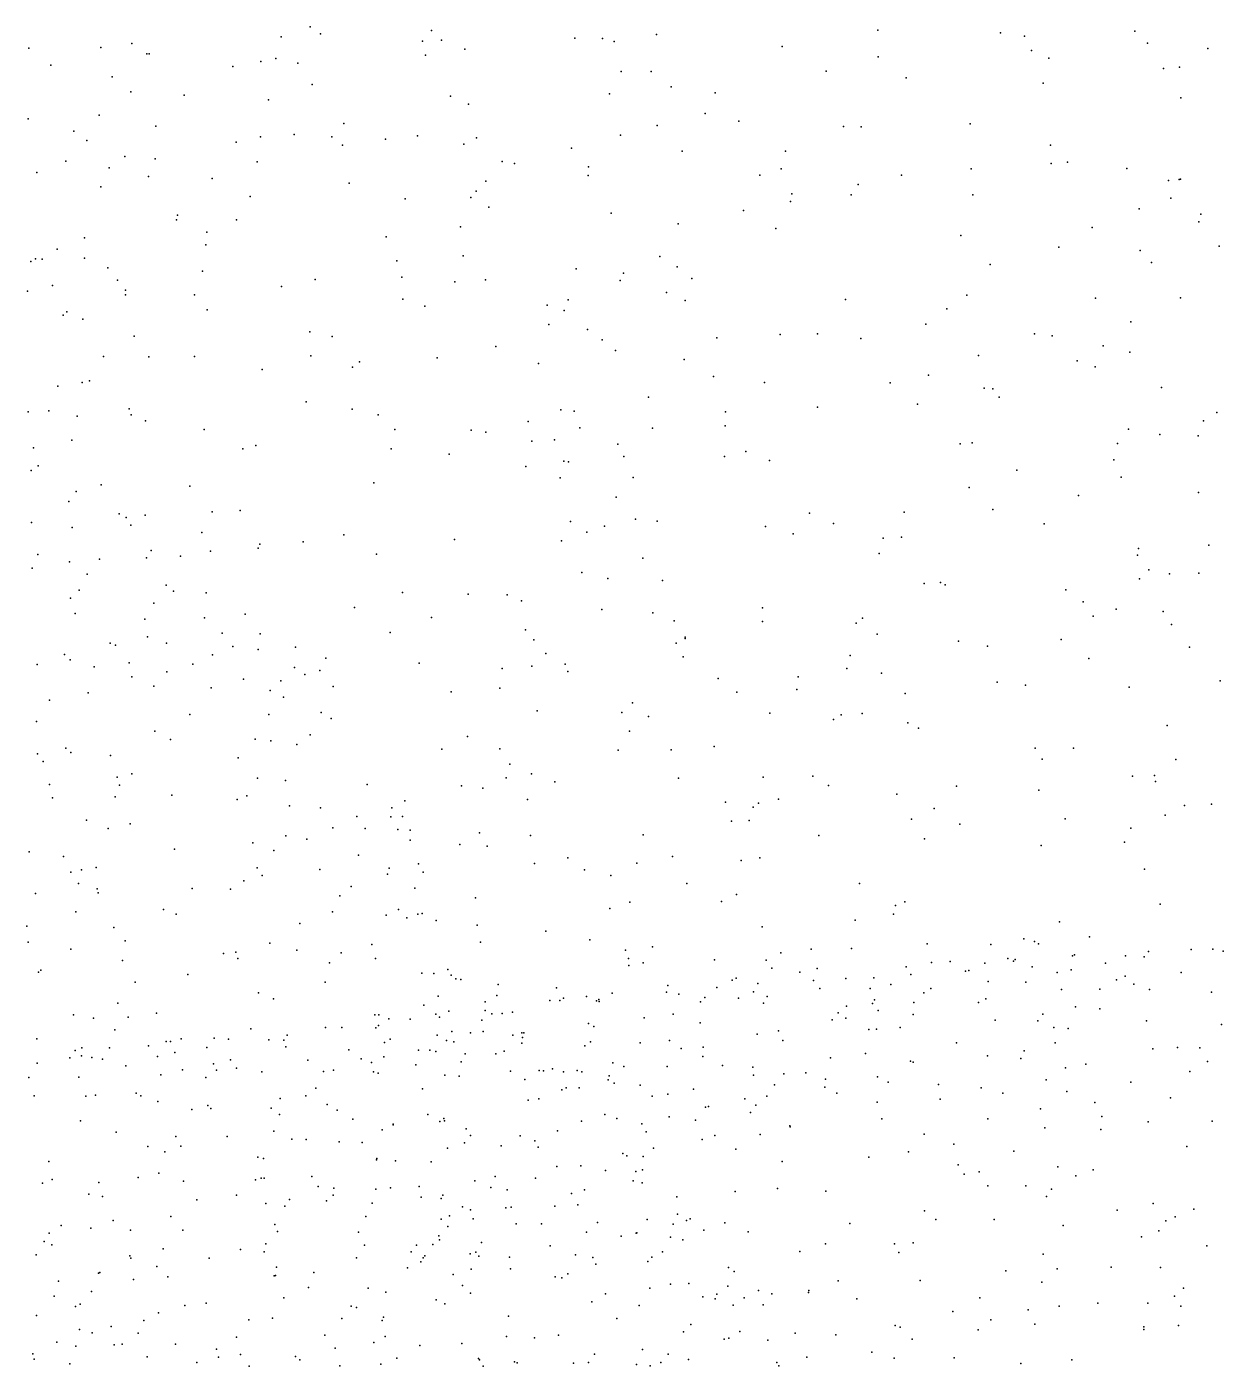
# Model space of a CAD drawing. Header units: metres. Extents: x -25 to 25, y -27.8 to 27.8.
# Drawn here: x -0.193 to 1.355, y 1.75 to 3.482 of the extents above; entities that cross this region are included whole.
import ezdxf

# ---------------------------------------------------------------- set-up
doc = ezdxf.new("R2010")
doc.units = ezdxf.units.M

msp = doc.modelspace()

# ---------------------------------------------------------------- linework, layer by layer
for p in [(0.1742, 3.4821, 10.3699), (0.1366, 3.4691, 15.2489), (0.1873, 3.473, 10.562), (0.3193, 3.4635, 14.9375), (0.331, 3.4775, 16.9514), (0.3441, 3.4647, -1.7592), (0.5164, 3.4673, 1.3983), (0.5523, 3.4671, 21.9024), (0.6219, 3.4722, -1.3385), (0.9084, 3.4776, 20.8774), (1.0672, 3.4743, 1.8177), (1.0979, 3.47, -6.2024), (1.2407, 3.4764, 17.2994), (-0.1899, 3.4546, 14.321), (-0.0969, 3.4555, -4.4281), (-0.0568, 3.4605, 15.6527), (-0.0372, 3.447, -2.2948), (-0.0343, 3.447, 16.6119), (0.3743, 3.4531, 28.3911), (0.5674, 3.4632, 19.9812), (0.7848, 3.4566, -6.0421), (1.1072, 3.4514, 17.2204), (1.2572, 3.4609, 0.5378), (1.3354, 3.4542, 0.9108), (-0.1613, 3.4324, 28.0739), (0.0739, 3.4309, 1.4541), (0.1101, 3.4374, -5.0987), (0.1298, 3.4411, 16.8048), (0.1582, 3.4352, 22.0783), (0.3233, 3.4454, 14.6789), (0.9089, 3.4432, 28.438), (1.1295, 3.4415, -0.8318), (1.2987, 3.43, 17.4425), (-0.0819, 3.4175, 14.4495), (0.5763, 3.4245, 20.2118), (0.6153, 3.4243, 28.441), (0.8415, 3.4247, 17.1626), (0.9448, 3.4161, 22.1124), (1.2779, 3.4283, -0.0367), (-0.058, 3.3982, -4.6068), (0.1766, 3.4076, 14.6286), (0.5614, 3.3953, 17.092), (0.6412, 3.4044, -11.707), (0.6979, 3.3968, 1.401), (1.1224, 3.4091, 21.1669), (0.0112, 3.3938, -2.1442), (0.1202, 3.3877, -2.0106), (0.3558, 3.3926, -21.9789), (0.3787, 3.3822, 10.9495), (1.3002, 3.3902, -23.0365), (-0.1908, 3.363, -2.5882), (-0.099, 3.3677, -4.065), (0.6852, 3.3699, -5.9298), (0.7287, 3.36, 10.5396), (-0.1317, 3.3471, 1.5537), (-0.0256, 3.3537, 15.4483), (0.1535, 3.3427, -20.7952), (0.2178, 3.357, 10.8539), (0.623, 3.3544, 10.3786), (0.8638, 3.3533, 19.4248), (0.8866, 3.3527, -0.9884), (1.0279, 3.3568, 22.2327), (-0.1146, 3.3352, 15.7689), (0.0785, 3.3328, 22.2517), (0.1097, 3.3397, 10.7047), (0.202, 3.3398, 10.2311), (0.2157, 3.3289, -5.2641), (0.2715, 3.3368, 16.9277), (0.313, 3.3412, 22.0496), (0.3728, 3.3303, 10.1629), (0.3891, 3.3387, -22.4258), (0.5121, 3.325, -1.3951), (0.5756, 3.3418, 19.8401), (1.1318, 3.329, 19.2556), (-0.142, 3.3082, 16.604), (-0.0658, 3.3146, -4.3261), (-0.0266, 3.3115, 16.7111), (0.4225, 3.3079, 17.0526), (0.6551, 3.3212, 10.8474), (0.7888, 3.3215, 22.0813), (-0.1795, 3.2936, -3.9226), (-0.0861, 3.2999, 22.5203), (0.1053, 3.3073, -4.9992), (0.4382, 3.3054, 28.3493), (0.5343, 3.301, 22.0353), (0.7559, 3.2904, 20.7439), (0.7832, 3.2983, 28.4192), (0.9389, 3.2901, 1.4751), (1.0291, 3.2985, 21.0865), (1.1327, 3.3054, 22.359), (1.1535, 3.3071, -6.1723), (1.2306, 3.299, 0.2578), (-0.0969, 3.2753, 15.584), (-0.035, 3.2884, -11.4648), (0.0474, 3.286, 15.17), (0.2246, 3.28, 28.2495), (0.4013, 3.2827, -21.4799), (0.5337, 3.2898, -5.7377), (0.8827, 3.2784, 20.9268), (1.2844, 3.2835, 21.3763), (1.2981, 3.2846, -0.1501), (1.2999, 3.2853, -0.639), (0.0966, 3.2629, 14.9161), (0.2969, 3.2595, -11.5039), (0.3817, 3.2613, -20.9893), (0.3887, 3.2695, -21.2471), (0.7954, 3.2563, -5.9408), (0.7972, 3.2663, -22.8784), (0.8739, 3.2648, 22.2178), (1.0314, 3.265, 28.3568), (1.2875, 3.2605, 17.4219), (0.0025, 3.2385, 14.7296), (0.4053, 3.2487, 1.2174), (0.5632, 3.2411, -1.2392), (0.7344, 3.2444, 19.4974), (1.2462, 3.2469, 28.2696), (1.3261, 3.2397, 0.7488), (0.0011, 3.2324, -4.7965), (0.0786, 3.2324, 10.8601), (0.3684, 3.2233, 22.177), (0.6499, 3.2272, 22.1421), (0.7766, 3.2214, 1.2802), (1.1857, 3.2227, -22.9682), (1.3237, 3.2299, -12.3565), (-0.118, 3.2093, 22.708), (0.0403, 3.2167, 10.3353), (0.2724, 3.2106, -1.7125), (1.0157, 3.2123, -0.849), (-0.1533, 3.1945, 27.9384), (0.0392, 3.2003, 28.0663), (1.1423, 3.1974, 21.2212), (1.2476, 3.1929, 0.0712), (1.3498, 3.1984, 1.7905), (-0.1873, 3.1787, -2.2051), (-0.1812, 3.1823, 14.626), (-0.1726, 3.1815, 16.885), (-0.1179, 3.1828, 1.4004), (-0.0875, 3.1705, -4.2606), (0.286, 3.1796, -5.2994), (0.3719, 3.186, -1.5286), (0.5183, 3.1691, 10.3446), (0.6265, 3.185, 1.2027), (0.6487, 3.1716, -22.6949), (1.0535, 3.1746, 19.219), (1.2624, 3.1774, 0.5145), (-0.075, 3.1545, 10.4635), (0.0348, 3.1663, 16.9008), (0.1806, 3.1555, 28.1624), (0.2925, 3.1585, 22.3292), (0.3613, 3.1523, 28.288), (0.4007, 3.1551, -21.9521), (0.575, 3.1543, 19.7487), (0.5795, 3.1635, 20.425), (0.6676, 3.1565, -5.762), (-0.1915, 3.1402, -3.9795), (-0.1592, 3.1478, 15.4798), (-0.0649, 3.1415, 15.2407), (-0.0647, 3.1354, -1.9842), (0.0244, 3.1356, 22.6382), (0.1372, 3.1464, 22.482), (0.6348, 3.1387, 10.8263), (1.0234, 3.1353, 1.3877), (0.2938, 3.1299, 11.0439), (0.3222, 3.121, 17.2073), (0.4806, 3.1223, 17.344), (0.5076, 3.1289, 22.2867), (0.6593, 3.1284, 20.6806), (0.8663, 3.1295, 22.3587), (0.9977, 3.1176, 17.3907), (1.1898, 3.1314, 1.6051), (1.2997, 3.1319, -0.5847), (-0.1455, 3.1092, 22.899), (-0.1407, 3.1134, 10.6038), (-0.1199, 3.1042, 14.7701), (0.0408, 3.1162, -4.9245), (0.5026, 3.1155, -5.5589), (1.2354, 3.1006, 22.4181), (0.1735, 3.0877, -5.1403), (0.4828, 3.0973, 10.9932), (0.5326, 3.0907, 19.9127), (0.7821, 3.0845, 19.3954), (0.8304, 3.0853, 17.448), (0.9706, 3.0978, -12.078), (1.1109, 3.0852, -6.0339), (1.1338, 3.0824, -0.7308), (-0.0538, 3.082, -4.7363), (0.2025, 3.0817, 10.2337), (0.4141, 3.0688, -1.3489), (0.5519, 3.0772, 28.3445), (0.7, 3.08, -0.9963), (0.8864, 3.0792, -0.8801), (1.1997, 3.0696, 17.4248), (-0.0932, 3.0559, 17.1141), (-0.0346, 3.0554, 10.985), (0.0244, 3.056, -1.8443), (0.1751, 3.0569, 17.2887), (0.238, 3.0489, -1.642), (0.3385, 3.054, 17.5212), (0.5691, 3.0637, 1.121), (0.658, 3.0519, 17.5814), (1.0387, 3.0571, -22.8216), (1.1663, 3.0502, -12.3714), (1.2342, 3.0616, 21.3154), (0.1118, 3.0389, -20.5863), (0.2289, 3.0419, 1.1416), (0.4694, 3.0467, -11.5335), (0.974, 3.0319, -5.9406), (1.1894, 3.0427, 18.9993), (-0.1525, 3.0176, -4.2849), (-0.121, 3.0221, 1.3328), (-0.1112, 3.0244, 14.9193), (0.6956, 3.0301, 20.796), (0.7619, 3.0221, 28.3685), (0.9241, 3.0217, 1.2049), (1.046, 3.0147, 22.4496), (1.0571, 3.014, 19.087), (1.2751, 3.0158, 0.3832), (0.169, 2.9974, 11.0605), (0.6118, 3.0033, 10.6275), (1.0651, 3.0031, 1.2881), (-0.1905, 2.9844, 15.2115), (-0.1638, 2.9858, 24.0713), (-0.1275, 2.9786, 23.1135), (-0.06, 2.988, 27.8874), (-0.0573, 2.9805, 22.9715), (0.2282, 2.9876, -11.4688), (0.2621, 2.9806, 28.1691), (0.4982, 2.9868, -21.6704), (0.5154, 2.9851, 20.2716), (0.7113, 2.9845, 22.4736), (0.8301, 2.9904, -11.8125), (0.9595, 2.9941, 28.3455), (1.3469, 2.9835, 0.583), (-0.0391, 2.9726, 10.2804), (0.0368, 2.9614, -5.0126), (0.2834, 2.9614, 22.6383), (0.456, 2.972, 17.709), (0.523, 2.9636, -21.899), (0.6168, 2.963, 17.7235), (0.7109, 2.9661, 1.1015), (1.2327, 2.9621, 28.2474), (1.3296, 2.9728, -24.5974), (-0.1341, 2.9478, 23.9033), (0.3823, 2.9606, 1.0989), (0.4013, 2.9579, 28.2586), (0.4608, 2.9465, 10.3667), (0.4903, 2.948, 22.5578), (1.0305, 2.9444, 17.5903), (1.2732, 2.9552, -0.5896), (1.3226, 2.9531, 18.827), (-0.184, 2.9376, 23.5015), (0.0871, 2.9363, 17.6349), (0.1037, 2.9406, 28.0048), (0.279, 2.9366, 10.2087), (0.3537, 2.9294, -5.3753), (0.5719, 2.9426, -22.1861), (0.5799, 2.9266, 19.6272), (0.7375, 2.9331, -0.9318), (1.0149, 2.9429, 21.1889), (1.2183, 2.9434, 22.4647), (-0.1778, 2.9146, 13.4651), (0.453, 2.9137, -21.0468), (0.5022, 2.9205, -20.6843), (0.5082, 2.9197, 19.8466), (0.7098, 2.9264, 19.4123), (0.7683, 2.9216, 20.9724), (1.2136, 2.9223, -6.0113), (-0.1867, 2.9083, 13.6227), (0.2566, 2.8927, 17.8004), (0.4975, 2.8989, -5.5051), (0.5919, 2.8995, 20.6736), (1.088, 2.9089, 28.3018), (1.2231, 2.9, 17.5315), (-0.1287, 2.8814, 13.3099), (-0.0963, 2.8898, -4.8381), (0.0185, 2.8883, -11.3695), (1.0266, 2.8864, -22.5965), (1.168, 2.8763, 21.2915), (1.323, 2.8802, 0.3249), (-0.1381, 2.8686, 13.1858), (0.57, 2.874, 10.821), (1.0573, 2.8579, 1.1369), (-0.1865, 2.8411, 12.9744), (-0.0732, 2.8523, 13.3812), (-0.064, 2.8475, 13.4848), (-0.0393, 2.8508, 23.259), (0.0474, 2.8549, -5.1358), (0.0834, 2.8567, 1.1513), (0.5109, 2.8424, 17.8794), (0.5948, 2.8454, -1.0547), (0.6228, 2.8431, -5.6395), (0.8201, 2.8533, 1.0533), (0.9423, 2.8547, -12.0489), (-0.1336, 2.8347, 13.0492), (-0.0581, 2.8377, 13.234), (0.0339, 2.8282, 27.8831), (0.2178, 2.8251, -5.3294), (0.5318, 2.8286, 1.0294), (0.5548, 2.8366, 10.6287), (0.7632, 2.8361, -22.3115), (0.7988, 2.8268, 17.84), (0.8512, 2.8398, 28.3241), (1.1237, 2.8394, 18.8259), (-0.0318, 2.8052, 23.4793), (0.1067, 2.8079, 23.0694), (0.1091, 2.8133, 17.8747), (0.1649, 2.8164, 10.1707), (0.3608, 2.8192, 22.7881), (0.4993, 2.8176, 20.3389), (0.9154, 2.8209, -0.8279), (0.9391, 2.8222, 18.9936), (1.2454, 2.8075, 22.3825), (1.3363, 2.812, 28.1347), (-0.178, 2.7997, 1.3565), (-0.1374, 2.7903, 12.9215), (-0.0986, 2.7938, 13.7617), (-0.0375, 2.7956, 13.0963), (0.0065, 2.7978, 13.3194), (0.0453, 2.804, 11.1074), (0.26, 2.8005, 28.0822), (0.6042, 2.7951, 19.5023), (0.9099, 2.8013, 22.5783), (1.2441, 2.7988, -0.6419), (-0.1857, 2.7821, 14.1086), (-0.1144, 2.7745, 13.8449), (0.5255, 2.7768, 19.7026), (1.259, 2.7802, -24.4661), (1.2855, 2.7748, 1.1582), (1.3234, 2.7758, 21.8759), (-0.1248, 2.7536, -5.0387), (-0.0122, 2.7603, 13.6844), (0.5592, 2.769, -21.3957), (0.6299, 2.7664, -21.636), (0.9682, 2.7626, 0.9811), (0.9894, 2.7637, 21.2164), (0.9955, 2.7605, 17.7893), (1.1514, 2.7542, -22.3791), (1.2468, 2.7684, 22.2301), (-0.1359, 2.7433, 12.8357), (-0.0282, 2.737, 10.2058), (-0.0027, 2.7524, 23.8739), (0.0397, 2.7504, 13.1912), (0.2934, 2.7509, -20.4264), (0.3783, 2.7484, -1.339), (0.429, 2.7478, 11.0498), (0.4476, 2.74, 17.9789), (1.174, 2.7389, 21.9827), (-0.1298, 2.7234, 14.0457), (0.0902, 2.7228, 13.3555), (0.2315, 2.7315, 17.9807), (0.5513, 2.7286, -20.8237), (0.6174, 2.7245, -11.6807), (0.759, 2.7311, 21.0103), (1.187, 2.7203, 1.0004), (1.2166, 2.729, 21.4338), (1.2773, 2.726, 17.6009), (-0.04, 2.7161, 27.7418), (0.0373, 2.7182, 13.0526), (0.3311, 2.7183, 10.1562), (0.4525, 2.7025, 19.9424), (0.6451, 2.714, 17.983), (0.7593, 2.7132, 19.1956), (0.8801, 2.7109, -5.8527), (0.8885, 2.7177, -22.0649), (1.288, 2.7092, -24.1343), (-0.0848, 2.6851, 17.9497), (-0.0365, 2.6934, 13.8486), (-0.0119, 2.6854, 12.9163), (0.0604, 2.6983, 23.7383), (0.1094, 2.6975, 13.2319), (0.2777, 2.6989, 23.1009), (0.4634, 2.6894, 20.2469), (0.6475, 2.6853, -1.0215), (0.6593, 2.6928, 28.2683), (0.6593, 2.6913, 0.9329), (0.9073, 2.6969, 28.2813), (1.0125, 2.6879, -0.7746), (1.1456, 2.6899, -12.5361), (-0.1438, 2.6704, 14.1979), (-0.0778, 2.6827, 13.9836), (0.0477, 2.6701, 12.9825), (0.0742, 2.6808, 18.0056), (0.1068, 2.6772, 13.5701), (0.1551, 2.6801, 1.1109), (0.4788, 2.672, 10.6466), (0.6565, 2.6677, 20.8818), (0.8725, 2.6694, 17.935), (1.0501, 2.6812, 21.8784), (1.3116, 2.6802, 18.6117), (-0.1792, 2.6577, 11.1817), (-0.1365, 2.6635, 12.6531), (-0.1052, 2.6545, 14.1103), (-0.06, 2.66, 12.7831), (0.0224, 2.6581, -20.4212), (0.1537, 2.6538, 13.4093), (0.1867, 2.6501, 23.3296), (0.1945, 2.6657, 10.1074), (0.315, 2.6596, 1.0357), (0.4223, 2.6527, 10.3748), (0.461, 2.6557, 10.8719), (0.5041, 2.6583, 20.4372), (0.8683, 2.6525, 21.1487), (1.1812, 2.6656, 17.7183), (-0.0567, 2.6418, 1.2402), (-0.0113, 2.6482, -1.744), (0.0878, 2.6388, 13.6966), (0.136, 2.6367, 13.1077), (0.167, 2.6447, 13.2693), (0.5075, 2.6487, 0.9592), (0.7016, 2.6395, 22.7272), (0.8054, 2.6418, -11.8874), (0.913, 2.6463, 22.6185), (1.0625, 2.635, -6.0097), (1.3513, 2.6367, 0.9796), (-0.1131, 2.6211, -5.2845), (-0.0282, 2.6295, -11.2635), (0.0462, 2.6274, 13.7906), (0.1224, 2.6239, 11.2251), (0.1397, 2.6155, 23.4831), (0.204, 2.6292, 27.9296), (0.3565, 2.6223, 11.1205), (0.4196, 2.6272, -5.6163), (0.7261, 2.6219, -5.8269), (0.8035, 2.6254, 0.8425), (0.9439, 2.6202, 22.3266), (1.0993, 2.6308, 0.8442), (1.2335, 2.6284, -22.171), (-0.1629, 2.6116, 12.5019), (0.4676, 2.5977, -11.5775), (0.591, 2.608, -21.0032), (-0.18, 2.584, 14.3327), (0.0184, 2.5929, -5.424), (0.1204, 2.593, 12.9946), (0.1884, 2.5954, 13.195), (0.2012, 2.5879, 13.3624), (0.5773, 2.5958, 19.5011), (0.6119, 2.5903, -21.2188), (0.7685, 2.5949, -0.9447), (0.8512, 2.5865, 22.0834), (0.861, 2.5928, 18.9359), (0.8879, 2.5944, 21.793), (0.9473, 2.5821, 21.596), (-0.027, 2.5715, 13.9667), (0.1741, 2.5667, -5.5419), (0.3774, 2.5648, 28.0384), (0.587, 2.5715, -20.4967), (0.9611, 2.5753, -12.2249), (1.2828, 2.5786, -0.6557), (-0.1421, 2.5495, 12.4107), (-0.0067, 2.5606, 12.6516), (0.103, 2.5611, 12.8984), (0.1232, 2.5588, -1.6446), (0.1567, 2.5543, 13.6166), (0.3444, 2.5481, 23.1635), (0.4192, 2.5486, 18.1114), (0.5726, 2.5468, 20.6611), (0.6412, 2.5475, 28.1568), (0.6966, 2.5518, 19.2327), (1.1119, 2.5494, -0.7515), (1.1613, 2.5495, 18.6259), (-0.1785, 2.542, 27.4989), (-0.1711, 2.5322, 24.0051), (-0.1354, 2.5437, 14.2536), (-0.0844, 2.54, 12.4778), (0.081, 2.537, 12.8005), (0.4322, 2.5288, 23.0191), (1.1208, 2.5355, -21.9676), (1.2936, 2.5349, -24.6092), (-0.0757, 2.5118, 23.8431), (-0.0567, 2.5163, 14.0717), (0.4275, 2.5111, 0.9319), (0.4603, 2.5163, 19.8941), (0.7601, 2.5119, 21.0188), (0.8244, 2.5132, 21.6679), (1.2376, 2.5133, 28.0336), (1.2661, 2.514, -6.1609), (-0.1629, 2.5025, 12.3183), (-0.0725, 2.5017, -1.8061), (0.1061, 2.5107, 23.6589), (0.1422, 2.5076, 13.7245), (0.248, 2.5026, 13.4714), (0.3698, 2.5009, 10.1611), (0.3973, 2.4978, 10.6774), (0.4904, 2.5059, 19.734), (0.6506, 2.5106, 0.7996), (0.8446, 2.5014, 28.1423), (1.0101, 2.5004, -17.0252), (1.1168, 2.4952, -12.6734), (1.2673, 2.5065, -24.3652), (-0.1593, 2.4851, 14.3389), (-0.0783, 2.4865, 12.3896), (-0.0048, 2.4889, 12.4981), (0.0795, 2.4831, 13.8794), (0.0923, 2.488, 12.6844), (0.2967, 2.4813, -11.4519), (0.4553, 2.4831, 20.0628), (0.7115, 2.4796, -5.9904), (0.754, 2.4785, 22.6564), (0.7799, 2.4837, 22.3308), (0.9328, 2.49, -21.6921), (1.34, 2.4772, 17.6419), (0.1472, 2.475, 12.7988), (0.1875, 2.4724, 13.6578), (0.2346, 2.4613, 23.4366), (0.2782, 2.4609, 13.1554), (0.2795, 2.4722, -5.6917), (0.2933, 2.4613, 27.8918), (0.747, 2.4731, 18.0773), (0.9812, 2.4713, 0.6635), (1.2801, 2.463, -12.8159), (1.305, 2.4755, 18.5511), (-0.1154, 2.4563, 11.3771), (-0.0871, 2.4455, 14.1923), (-0.0588, 2.4515, 18.105), (0.2035, 2.4464, 10.037), (0.2454, 2.4458, 12.9808), (0.2876, 2.4445, 13.4152), (0.3032, 2.4436, 11.2859), (0.7192, 2.4552, 21.7655), (0.7421, 2.4559, -21.324), (0.9518, 2.4576, -6.1703), (1.0146, 2.4512, -12.4843), (1.1508, 2.4583, 17.8464), (1.2355, 2.4461, -17.0622), (0.0998, 2.427, 27.6947), (0.1427, 2.436, 13.7831), (0.1699, 2.432, 12.6958), (0.3036, 2.4306, 13.2989), (0.3676, 2.4251, 11.063), (0.3933, 2.4399, -5.8052), (0.4592, 2.4367, 27.9848), (0.605, 2.4374, 28.0548), (0.8319, 2.4365, 21.4655), (0.9688, 2.4324, 18.7552), (1.2273, 2.4278, -0.7282), (-0.1895, 2.4154, 12.0433), (-0.1449, 2.4093, 10.3031), (-0.0013, 2.4189, 12.3454), (0.1272, 2.417, 12.5433), (0.2366, 2.4113, 12.878), (0.403, 2.4226, 10.3072), (0.5074, 2.4078, 20.2952), (0.6429, 2.4095, 22.7476), (0.7559, 2.4079, -6.1757), (1.1196, 2.4237, -6.2458), (-0.1216, 2.3924, 11.5604), (-0.1027, 2.3952, -21.2992), (0.1054, 2.395, 12.4072), (0.1865, 2.3925, 13.7123), (0.2761, 2.3943, 13.5221), (0.314, 2.3998, 13.2076), (0.4644, 2.4005, 18.1648), (0.529, 2.392, -6.013), (0.5965, 2.4009, -11.7141), (0.7317, 2.4044, 0.6755), (1.2532, 2.3932, 17.75), (-0.1354, 2.3894, 1.3432), (-0.1258, 2.3745, -20.9666), (0.0882, 2.3778, -5.6755), (0.112, 2.3851, 18.1733), (0.274, 2.3865, -20.3577), (0.3204, 2.3892, 23.249), (0.5629, 2.3851, 0.7613), (0.6611, 2.3745, -1.1354), (0.8845, 2.3744, 18.0351), (-0.1811, 2.3617, -5.5075), (-0.1013, 2.3675, 14.2301), (-0.1003, 2.3626, 11.8804), (0.0214, 2.3679, 11.5068), (0.0711, 2.3672, 12.3079), (0.2125, 2.3584, 12.4968), (0.2272, 2.3705, 27.7614), (0.3094, 2.3684, 13.016), (0.3881, 2.3561, 10.4655), (0.7257, 2.3602, -20.9177), (-0.129, 2.3378, 23.7015), (-0.0158, 2.3411, 11.7504), (0.2031, 2.3381, -1.6259), (0.2885, 2.3411, 12.8326), (0.5618, 2.3421, 19.5773), (0.5877, 2.3502, 22.1142), (0.7063, 2.3513, 19.1939), (0.9314, 2.3459, -21.4334), (0.9433, 2.3508, 27.9847), (1.2736, 2.3478, -21.9079), (0.0006, 2.3347, 14.0383), (0.1608, 2.3228, 12.3138), (0.2722, 2.3338, 12.6158), (0.2991, 2.3303, 12.7071), (0.3132, 2.3347, 13.4086), (0.3188, 2.3359, 12.9173), (0.3369, 2.3265, 13.1554), (0.3899, 2.3205, 10.0649), (0.8791, 2.3271, -0.9611), (0.9288, 2.3349, -12.17), (1.1433, 2.3252, 27.9008), (-0.1925, 2.3193, 27.2886), (-0.0797, 2.3176, -5.6341), (0.4789, 2.3128, -1.3535), (0.7588, 2.3187, -20.5754), (1.0974, 2.3032, -21.6156), (1.1822, 2.3054, -6.3936), (-0.1907, 2.2988, 3.6812), (-0.1356, 2.2895, 12.0553), (-0.0652, 2.3004, 14.1533), (0.0778, 2.2858, 12.1711), (0.1218, 2.2973, 11.6069), (0.1567, 2.2883, 13.8036), (0.2539, 2.2957, 13.6207), (0.3944, 2.2989, 0.8545), (0.5357, 2.3018, 27.9023), (0.5818, 2.2885, 20.5267), (0.6167, 2.2925, 19.3967), (0.8222, 2.2895, -6.3533), (0.8742, 2.2904, -17.2822), (0.972, 2.2964, -12.7942), (1.0545, 2.2959, 17.9488), (1.1112, 2.2995, -0.8483), (1.116, 2.2965, 18.6361), (1.2584, 2.2865, -10.1495), (1.3137, 2.2892, -10.2106), (1.3418, 2.2897, -10.0672), (1.3551, 2.2872, -0.7278), (-0.0688, 2.275, -1.9005), (0.0619, 2.284, 13.9673), (0.0806, 2.2776, -1.7587), (0.1989, 2.2721, 12.2554), (0.214, 2.285, 23.3829), (0.2587, 2.2777, 12.3544), (0.586, 2.2778, -20.3223), (0.5861, 2.2685, 22.6741), (0.6047, 2.272, 21.5896), (0.6972, 2.2758, 21.4116), (0.7637, 2.2754, 27.9159), (0.7827, 2.285, 19.0441), (0.9779, 2.2724, -10.1911), (1.0018, 2.2735, -10.1218), (1.0466, 2.2716, 0.5387), (1.0767, 2.2774, -10.0892), (1.0837, 2.2741, -10.2986), (1.0859, 2.2763, -10.1998), (1.1603, 2.2809, -10.1774), (1.1626, 2.2823, -10.1032), (1.203, 2.2714, -10.3543), (1.2289, 2.2812, -10.2896), (1.2528, 2.2798, -10.0268), (-0.1773, 2.2598, 14.3591), (-0.1744, 2.2624, -2.0261), (0.0158, 2.2568, 11.908), (0.3186, 2.2588, 13.4752), (0.334, 2.2583, 12.4316), (0.3522, 2.2635, 12.5788), (0.3565, 2.2562, 13.1001), (0.3623, 2.2511, 12.9931), (0.725, 2.2522, -10.2428), (0.7713, 2.2651, -11.8992), (0.8074, 2.2599, -10.3694), (0.8298, 2.2645, -10.247), (0.8669, 2.2517, -10.4799), (0.9032, 2.2527, -9.9841), (0.9449, 2.267, -10.3342), (0.9512, 2.2571, -10.4224), (1.0216, 2.2611, -10.3767), (1.026, 2.262, -9.9546), (1.1078, 2.2668, -9.9763), (1.1404, 2.2596, -10.4072), (1.1582, 2.263, -9.9211), (1.2283, 2.2547, 27.79), (1.3006, 2.2597, -9.873), (-0.0524, 2.2469, -21.1274), (0.1935, 2.2471, -5.8777), (0.369, 2.2505, 12.8362), (0.4173, 2.2439, 22.9565), (0.4928, 2.2396, -6.1803), (0.635, 2.2342, -10.2245), (0.6368, 2.2426, 20.6888), (0.6999, 2.24, 18.1395), (0.7201, 2.2495, -10.4322), (0.7476, 2.2346, -10.06), (0.7533, 2.2453, 0.5683), (0.8252, 2.2493, -10.0368), (0.8335, 2.239, -10.5416), (0.8986, 2.2389, -21.1434), (0.925, 2.244, -9.8965), (0.9768, 2.2386, -10.5225), (1.0509, 2.2479, -9.8459), (1.0999, 2.2469, -10.4692), (1.1458, 2.2376, -9.8152), (1.1954, 2.238, -10.4961), (1.2171, 2.25, 0.5637), (1.2395, 2.2443, -13.2543), (1.2598, 2.2377, -9.8087), (1.3399, 2.234, -10.5329), (-0.0749, 2.22, 23.5763), (0.1073, 2.2331, 13.9117), (0.1265, 2.2255, 27.5941), (0.3212, 2.2174, 12.3014), (0.3396, 2.2291, 9.9333), (0.4003, 2.2217, 12.7501), (0.4157, 2.2297, 10.1868), (0.484, 2.2235, -10.4406), (0.4968, 2.2235, -10.3693), (0.5016, 2.2261, 22.1829), (0.5313, 2.2286, 19.9021), (0.5445, 2.2227, 18.183), (0.5473, 2.2245, 20.1849), (0.5479, 2.2221, -10.2547), (0.5646, 2.2327, -10.4354), (0.651, 2.2313, -10.5401), (0.6791, 2.2215, -10.0804), (0.6846, 2.2271, -1.1761), (0.7282, 2.2263, -10.5694), (0.7606, 2.2199, 21.1172), (0.7654, 2.2284, -9.9823), (0.9013, 2.2196, -10.586), (0.904, 2.2241, 27.8583), (0.9548, 2.2207, -6.4587), (0.9678, 2.2332, -9.8254), (1.0386, 2.2209, -9.7456), (1.0479, 2.2254, -10.5453), (-0.132, 2.2046, 14.2601), (-0.1063, 2.2005, 11.9646), (-0.0613, 2.2016, -21.4613), (-0.0248, 2.2071, 14.0759), (0.2578, 2.2046, 12.1771), (0.2628, 2.2049, 11.4316), (0.2759, 2.1997, -10.4968), (0.3035, 2.1992, -10.4217), (0.3367, 2.2057, 10.862), (0.3413, 2.2017, -6.0625), (0.3534, 2.2093, 13.2593), (0.4003, 2.2105, -10.4848), (0.4089, 2.2062, -10.3348), (0.4226, 2.2064, 27.759), (0.4359, 2.208, -10.5475), (0.606, 2.2007, -10.073), (0.6436, 2.2055, -10.6215), (0.8569, 2.2074, -14.0047), (0.867, 2.2003, -9.7547), (0.8679, 2.216, 18.0629), (0.9087, 2.2105, -13.7778), (0.9539, 2.2053, -12.546), (1.1216, 2.2058, -9.7047), (1.164, 2.2149, -10.5631), (1.1953, 2.2124, -9.74), (-0.0786, 2.1852, 14.1544), (0.0972, 2.1866, -20.5392), (0.1938, 2.1885, 13.7376), (0.215, 2.1883, -10.3902), (0.2588, 2.1879, -10.3046), (0.2623, 2.1909, 27.6599), (0.3574, 2.1831, -10.6072), (0.396, 2.1979, 12.9028), (0.3978, 2.183, 12.308), (0.5343, 2.1935, -10.6317), (0.5412, 2.1895, -10.1084), (0.6785, 2.1945, -9.9477), (0.7799, 2.1842, -10.6938), (0.8492, 2.1981, 18.9076), (0.8965, 2.1859, -20.9201), (0.9067, 2.1862, -10.6745), (0.9371, 2.1886, -9.678), (1.0603, 2.1979, -9.6619), (1.1155, 2.197, -13.4764), (1.1361, 2.1886, -10.623), (1.1547, 2.1869, 17.8613), (1.2558, 2.1971, -10.5842), (1.3529, 2.1922, -10.6103), (-0.1794, 2.1736, 3.3497), (-0.0351, 2.1647, -5.7535), (-0.012, 2.1705, -10.5092), (-0.0066, 2.1703, -10.4056), (0.0071, 2.1737, 11.9749), (0.0498, 2.1744, -10.4645), (0.0685, 2.1733, -10.3407), (0.1205, 2.1723, 18.1996), (0.1402, 2.1718, 12.0215), (0.1443, 2.1783, -10.3198), (0.2701, 2.169, -10.2369), (0.2775, 2.1732, -10.616), (0.3384, 2.1786, 13.3786), (0.3503, 2.1715, 10.5498), (0.3599, 2.1697, 13.1502), (0.3813, 2.1816, 13.0623), (0.4363, 2.1785, 12.4136), (0.4477, 2.1683, -10.1273), (0.4478, 2.1814, 12.559), (0.4488, 2.1755, 21.8622), (0.4503, 2.1815, -10.6453), (0.5366, 2.1699, -10.0335), (0.6008, 2.1685, -9.9411), (0.6387, 2.1717, -10.728), (0.7524, 2.1799, -9.7957), (0.7854, 2.1715, -9.7207), (1.0101, 2.1686, -10.6965), (1.1378, 2.1685, -9.6089), (-0.1369, 2.149, -21.7233), (-0.1298, 2.1586, -10.3363), (-0.1219, 2.1517, -13.6141), (-0.1213, 2.1619, -13.8869), (-0.1085, 2.1494, -10.2449), (-0.0944, 2.1475, -10.5643), (-0.0853, 2.1622, -10.4326), (-0.0234, 2.151, -10.2145), (-0.0008, 2.1562, 27.4032), (0.0404, 2.1626, -10.2604), (0.1426, 2.1636, -10.6315), (0.2242, 2.1597, -10.6903), (0.2399, 2.1479, 0.9569), (0.2695, 2.1504, 12.0841), (0.3142, 2.1589, -10.7291), (0.3287, 2.159, -10.1677), (0.3366, 2.1575, 11.2627), (0.3744, 2.1544, -10.1087), (0.4142, 2.1544, 0.7926), (0.4251, 2.1576, -10.7549), (0.5294, 2.1645, -10.7446), (0.6541, 2.1612, -9.8204), (0.6819, 2.1511, -9.7311), (0.6824, 2.1628, -13.7902), (0.8472, 2.1493, -9.585), (0.8923, 2.1546, -10.7732), (1.05, 2.1517, 18.7064), (1.0934, 2.1481, -9.5397), (1.0975, 2.1582, -10.7092), (1.2641, 2.1609, -10.6637), (1.2961, 2.1624, -9.6198), (1.3248, 2.1621, 17.6679), (-0.1791, 2.1423, -10.5426), (-0.0645, 2.1388, -10.6376), (0.0089, 2.1337, 14.0092), (0.0489, 2.1414, 1.1436), (0.0531, 2.1331, -10.1176), (0.071, 2.1466, -10.6966), (0.0787, 2.1359, 23.4692), (0.1116, 2.131, -10.7594), (0.1712, 2.1461, -10.1622), (0.1912, 2.1314, 11.563), (0.2043, 2.1334, -1.6979), (0.2532, 2.143, -10.1172), (0.2558, 2.1312, -10.8017), (0.3106, 2.14, 13.4816), (0.3692, 2.1438, -1.5322), (0.4334, 2.1318, 12.2361), (0.4702, 2.1328, 12.8453), (0.4757, 2.1324, -9.927), (0.4876, 2.1349, 22.3521), (0.5017, 2.1312, 12.6274), (0.5193, 2.1329, -10.8525), (0.5256, 2.1309, -11.6635), (0.5657, 2.1428, -9.8538), (0.5799, 2.138, 19.6396), (0.6357, 2.1378, 19.3696), (0.7075, 2.1391, -13.5588), (0.7466, 2.1369, -9.6082), (0.9506, 2.1449, -0.9749), (0.9539, 2.1434, -9.5423), (1.1512, 2.1364, -10.7595), (1.1774, 2.141, -9.5331), (1.3117, 2.1315, -9.539), (1.3348, 2.1445, -6.629), (-0.1899, 2.1236, -10.1629), (-0.1252, 2.124, -10.1329), (-0.0189, 2.1271, -10.0993), (0.0392, 2.1239, -10.7584), (0.2621, 2.1294, 13.5956), (0.3482, 2.1269, 23.0728), (0.367, 2.1254, -10.8499), (0.4516, 2.1212, -10.8838), (0.5594, 2.1209, -9.7444), (0.5608, 2.1261, 0.6592), (0.5671, 2.1165, 20.0485), (0.601, 2.1139, -10.93), (0.7477, 2.1267, 19.138), (0.7747, 2.1143, -20.2746), (0.7866, 2.1285, -9.5503), (0.8152, 2.1296, -10.8642), (0.8405, 2.1216, -6.5121), (0.9077, 2.1246, -10.863), (0.9215, 2.1177, -9.4637), (0.9867, 2.1147, 0.4961), (1.1262, 2.1208, -9.4669), (1.2354, 2.1176, 18.5869), (-0.183, 2.1001, -10.6857), (-0.116, 2.0998, -10.7496), (-0.1036, 2.1011, -10.0669), (-0.0508, 2.1033, 12.1478), (-0.0449, 2.0999, 11.8813), (0.1352, 2.0966, -10.8528), (0.1683, 2.0999, 11.9348), (0.1814, 2.1099, -10.0518), (0.3192, 2.1092, -9.9623), (0.4697, 2.0961, 12.9476), (0.4998, 2.1077, -10.9374), (0.5052, 2.1102, 10.1235), (0.5219, 2.1102, 22.5167), (0.6164, 2.0998, -9.6032), (0.6367, 2.1023, -6.4263), (0.67, 2.1088, 21.221), (0.7361, 2.096, -9.4962), (0.7648, 2.0995, -10.9571), (0.8399, 2.1112, -9.459), (0.8555, 2.1035, -10.9344), (0.989, 2.0957, -10.9027), (1.042, 2.1104, -9.4344), (1.07, 2.1037, -10.8568), (1.1527, 2.1058, -10.8322), (1.2867, 2.0974, -13.717), (-0.023, 2.0929, -10.8061), (0.021, 2.0822, -10.0159), (0.0417, 2.0874, 11.8931), (0.0454, 2.0836, -10.8383), (0.1236, 2.0841, 13.8243), (0.196, 2.089, -13.7853), (0.2091, 2.0813, -10.9384), (0.4559, 2.0946, -9.8044), (0.6856, 2.0853, -13.187), (0.6891, 2.0863, -10.9861), (0.7438, 2.0786, 27.7375), (0.7505, 2.088, 18.1238), (0.9074, 2.0917, -12.1579), (1.1189, 2.0833, -13.9445), (1.1892, 2.0916, -6.6361), (-0.1229, 2.0677, 14.1837), (0.1343, 2.0759, -9.993), (0.2292, 2.0697, -14.0109), (0.2813, 2.0635, -9.9019), (0.2816, 2.0626, 11.9596), (0.3261, 2.0759, -10.9793), (0.3416, 2.067, 13.3493), (0.347, 2.0708, -9.8697), (0.3479, 2.0678, 12.0179), (0.5251, 2.0674, 12.2927), (0.5554, 2.0758, 12.495), (0.5708, 2.0708, 9.9324), (0.6029, 2.064, 18.1679), (0.6385, 2.073, -9.5218), (0.6725, 2.0688, 20.6383), (0.7945, 2.0614, -9.4041), (0.9133, 2.0704, -9.3955), (1.0506, 2.0704, -10.9407), (1.198, 2.0735, -9.4058), (1.2578, 2.0665, -10.8435), (1.3409, 2.0675, -10.8396), (-0.0767, 2.0532, -9.9928), (0.0001, 2.0475, -21.2698), (0.0666, 2.0474, 13.91), (0.1269, 2.0543, 27.4783), (0.1502, 2.0441, 11.7222), (0.169, 2.0434, 13.7285), (0.2674, 2.0561, -6.1367), (0.376, 2.0574, 22.021), (0.3814, 2.0487, 13.1887), (0.4457, 2.0484, -11.0507), (0.4938, 2.055, 12.1777), (0.6088, 2.0537, 19.5119), (0.6809, 2.0437, -11.0649), (0.6974, 2.0489, 0.5573), (0.7561, 2.0499, -11.0434), (0.795, 2.0599, -11.9573), (0.9683, 2.0507, -10.992), (1.1245, 2.0585, -9.3805), (1.1969, 2.0567, -21.1054), (-0.0357, 2.0347, -10.9161), (-0.0139, 2.0277, -1.9515), (0.0066, 2.0348, -9.9501), (0.2115, 2.0404, -9.9074), (0.2415, 2.0399, -11.0254), (0.3518, 2.0325, -9.7827), (0.3739, 2.0391, -11.0593), (0.4212, 2.0356, 12.0442), (0.4645, 2.042, 21.5651), (0.4691, 2.0336, 13.0269), (0.6182, 2.0326, 20.269), (0.7245, 2.0309, -9.3963), (0.9479, 2.0278, 18.814), (1.0068, 2.0376, -9.3485), (1.0844, 2.0284, -0.9367), (1.3082, 2.0347, -9.3729), (-0.1641, 2.0152, -10.8714), (0.1063, 2.0208, 11.8895), (0.1138, 2.0192, -9.902), (0.2599, 2.0175, -9.8248), (0.2602, 2.019, 11.471), (0.2844, 2.0159, -11.0783), (0.3306, 2.0148, 10.8576), (0.4931, 2.0088, -20.2933), (0.5242, 2.0097, -9.5232), (0.5787, 2.0254, 21.334), (0.5838, 2.0224, 19.8492), (0.6049, 2.0217, 12.663), (0.7844, 2.0152, -9.3508), (0.8966, 2.0207, -11.0533), (1.0122, 2.0109, -11.0353), (-0.1596, 1.9919, -5.7351), (-0.0484, 1.9943, 23.4614), (-0.0217, 2.0001, -5.8714), (0.1033, 1.9914, -11.0448), (0.1108, 1.9935, 13.7929), (0.1145, 1.9937, 18.1973), (0.1762, 1.9956, -9.8552), (0.4133, 1.9958, -9.6447), (0.4657, 1.9937, -9.5716), (0.5562, 2.0036, -11.1401), (0.5955, 2.0021, 12.7545), (0.6038, 2.0044, 12.3431), (1.02, 1.9987, -20.589), (1.0393, 2.002, -6.6627), (1.1413, 2.0084, 27.6869), (1.1646, 1.9968, -10.9922), (1.1867, 2.0045, -9.3219), (-0.1721, 1.9873, 3.4178), (-0.0993, 1.9881, -13.2847), (0.0104, 1.9899, -9.8837), (0.1846, 1.9828, 13.6475), (0.2047, 1.9806, 23.2984), (0.2592, 1.9794, 10.0753), (0.278, 1.981, 18.211), (0.315, 1.9828, -11.1415), (0.3871, 1.9901, 22.2734), (0.4076, 1.9814, -1.5842), (0.429, 1.9787, 13.1203), (0.5288, 1.9785, 12.1134), (0.5919, 1.9901, 12.2478), (0.6033, 1.9875, -9.3986), (0.7239, 1.9763, -9.328), (0.7785, 1.9804, 19.074), (0.8411, 1.9768, -11.1316), (1.0508, 1.9837, -9.281), (1.0996, 1.9839, 17.8982), (1.1331, 1.9795, 18.6602), (-0.1124, 1.9731, 11.7489), (-0.0944, 1.97, -9.8809), (0.0276, 1.9657, 13.9), (0.0787, 1.9718, -9.8445), (0.1167, 1.9608, 11.7607), (0.1411, 1.9574, 1.0349), (0.1474, 1.966, -11.3507), (0.1953, 1.9642, -13.3232), (0.2037, 1.9715, -1.7779), (0.2542, 1.9612, 11.8064), (0.3176, 1.9692, 13.3931), (0.3435, 1.9674, 23.0648), (0.3455, 1.9718, 11.0716), (0.4905, 1.9573, 12.013), (0.512, 1.9739, -11.1887), (0.5204, 1.959, 9.8246), (0.6485, 1.9695, 12.5154), (1.1265, 1.9697, -9.2727), (1.2646, 1.9607, -10.9927), (-0.006, 1.9442, 11.7338), (0.2462, 1.944, -11.1846), (0.3433, 1.9407, -11.5626), (0.3542, 1.9448, -9.6353), (0.371, 1.9566, -11.2017), (0.3814, 1.9527, 13.2262), (0.385, 1.941, 11.8533), (0.4271, 1.9552, 0.7559), (0.4342, 1.9561, 11.9339), (0.6098, 1.9402, 12.1692), (0.6492, 1.9469, 12.6857), (0.6654, 1.9409, 12.405), (0.9685, 1.9514, -11.131), (0.9834, 1.94, -1.026), (1.0588, 1.9403, -11.117), (1.2179, 1.9523, 17.7673), (1.2928, 1.9436, 0.5101), (1.3169, 1.9534, -6.8092), (-0.1635, 1.9227, 11.6973), (-0.1479, 1.9322, 14.099), (-0.1097, 1.9291, 1.351), (-0.0809, 1.9389, 18.1383), (-0.0583, 1.9263, -14.1113), (0.0092, 1.9262, -11.1068), (0.1283, 1.9337, -9.7976), (0.1318, 1.9247, -6.0834), (0.2368, 1.9236, 13.4918), (0.3522, 1.9312, 11.2328), (0.4407, 1.9347, 22.5522), (0.4731, 1.9347, 27.6373), (0.5317, 1.9239, -1.5058), (0.5457, 1.9361, -11.2571), (0.5958, 1.9227, -9.3346), (0.5967, 1.9231, 19.6931), (0.6436, 1.9342, -6.5462), (0.6609, 1.9387, 19.2997), (0.6832, 1.9264, 27.6795), (0.7104, 1.936, 9.8461), (0.7406, 1.9241, -11.2513), (0.8723, 1.9348, -11.1878), (1.1482, 1.9324, -11.0842), (1.272, 1.9255, 27.6551), (1.2807, 1.9385, -9.258), (-0.1702, 1.9116, 27.1009), (-0.1599, 1.9073, -9.8334), (0.1168, 1.9089, -11.1922), (0.2442, 1.9071, -9.6987), (0.3116, 1.9069, -11.2885), (0.3327, 1.9079, 21.8511), (0.3403, 1.9189, 13.3004), (0.3413, 1.9137, -20.4977), (0.3957, 1.9103, -11.3103), (0.4844, 1.906, -11.318), (0.5763, 1.9188, 0.6419), (0.64, 1.9174, 12.7923), (0.6563, 1.9138, 20.1603), (0.8408, 1.9089, 27.6815), (0.9299, 1.9087, 0.4875), (0.9542, 1.9098, -11.2045), (1.2495, 1.9176, -11.0578), (1.3338, 1.9062, -11.0444), (-0.1804, 1.8943, -11.0399), (-0.0594, 1.8934, -11.1654), (-0.058, 1.8901, 13.9434), (-0.0161, 1.9024, -21.4352), (0.0435, 1.8902, 11.6883), (0.0839, 1.9014, 10.2052), (0.1145, 1.8982, 13.6955), (0.234, 1.8904, -11.2851), (0.3049, 1.8984, 27.5377), (0.3201, 1.8905, 11.7495), (0.3224, 1.8933, 22.0338), (0.3812, 1.8958, -9.5335), (0.3885, 1.898, 22.4066), (0.3923, 1.8927, 22.9196), (0.4319, 1.8915, -9.4565), (0.5174, 1.8943, 13.0442), (0.5399, 1.8909, 10.1928), (0.6158, 1.8914, 12.8826), (0.6298, 1.8982, -11.3301), (0.8076, 1.8987, -11.2693), (0.9353, 1.8974, -20.2612), (1.1222, 1.8955, -11.1518), (-0.0999, 1.8707, 12.4695), (-0.098, 1.8715, 11.6575), (-0.0244, 1.8793, -9.7899), (0.1307, 1.8787, -9.7523), (0.1788, 1.8716, 11.6755), (0.2998, 1.8776, 13.3743), (0.3172, 1.8856, -9.6046), (0.3824, 1.876, 21.5408), (0.4331, 1.8763, 22.7402), (0.5434, 1.8824, 11.9613), (0.611, 1.8858, 12.0695), (0.715, 1.878, 12.4998), (0.7225, 1.8731, -11.3432), (1.0737, 1.8737, -11.202), (1.1403, 1.8766, -9.1887), (1.2102, 1.8787, -11.1295), (1.2739, 1.8781, -9.2007), (-0.1515, 1.8606, -11.1022), (-0.0546, 1.8627, -11.1682), (-0.0101, 1.8659, 27.2536), (0.1274, 1.8672, -11.2739), (0.1291, 1.8676, 11.8807), (0.3592, 1.8689, -1.7067), (0.3712, 1.8549, -14.1385), (0.4911, 1.8662, -9.3751), (0.4998, 1.8646, 11.8773), (0.5075, 1.8699, -11.3875), (0.64, 1.8564, 19.9525), (0.6637, 1.8576, 12.1391), (0.7143, 1.8539, 19.1672), (0.8572, 1.8608, -9.179), (0.9629, 1.8611, -9.1739), (1.1203, 1.8592, -0.9636), (-0.1571, 1.8412, 23.7414), (-0.1089, 1.8472, 10.3227), (0.1401, 1.8388, 18.1989), (0.1717, 1.8522, 11.7292), (0.2491, 1.8513, 11.5452), (0.2718, 1.8462, -11.3809), (0.3369, 1.8363, 13.2834), (0.3813, 1.8451, -11.414), (0.556, 1.844, 18.2123), (0.6133, 1.8516, -9.2535), (0.6821, 1.8402, 20.7469), (0.6981, 1.8376, 0.5677), (0.7003, 1.8438, -1.3726), (0.7354, 1.8387, 12.3725), (0.7539, 1.8483, -9.1974), (0.7712, 1.8441, 9.563), (0.8186, 1.8457, -11.3538), (0.8191, 1.8485, 18.1106), (0.8812, 1.8375, 18.8745), (1.0403, 1.8388, 17.9437), (1.2919, 1.8409, 17.6749), (1.3037, 1.8513, -0.902), (-0.1293, 1.8277, -5.8491), (-0.1233, 1.8308, -9.7664), (-0.0222, 1.8194, 23.4424), (0.0118, 1.8289, 1.1986), (0.0395, 1.8318, -9.7371), (0.2272, 1.8281, -6.2597), (0.234, 1.8264, 13.4232), (0.3481, 1.8311, 10.8924), (0.5383, 1.8338, 21.1824), (0.5996, 1.8288, 12.9639), (0.7214, 1.8295, 12.2483), (0.7599, 1.83, -12.7041), (1.0055, 1.8211, -13.9277), (1.1029, 1.8233, -9.1437), (1.1431, 1.8282, 27.6633), (1.1931, 1.8322, -9.1568), (1.2575, 1.8322, -6.8905), (1.3001, 1.8282, -11.1532), (-0.18, 1.816, -2.227), (-0.0834, 1.8017, -11.2247), (-0.0411, 1.8095, 11.6061), (0.0948, 1.8104, 13.642), (0.1252, 1.8124, 27.3664), (0.2151, 1.8122, -11.405), (0.2673, 1.8095, -9.5672), (0.2688, 1.8139, -20.7546), (0.4308, 1.8152, -11.4542), (0.5706, 1.8121, 11.8903), (0.6665, 1.8045, 12.0471), (0.9306, 1.803, -9.1305), (1.0545, 1.8103, 18.6893), (1.1114, 1.8049, -11.2658), (1.2522, 1.8014, 0.4645), (1.2971, 1.8031, -9.1377), (-0.1241, 1.7978, -21.683), (-0.1078, 1.7936, 23.4386), (-0.0484, 1.7932, -9.7254), (0.0787, 1.7879, 12.1875), (0.1932, 1.7908, -13.1125), (0.2711, 1.7887, -11.4491), (0.4279, 1.7887, 13.1834), (0.4644, 1.7871, -6.4938), (0.4953, 1.7908, -1.6455), (0.6568, 1.7951, -9.1912), (0.7094, 1.7854, 12.1246), (0.7154, 1.7867, 12.7876), (0.73, 1.7955, 20.3575), (0.7659, 1.7841, 12.5849), (0.8012, 1.7931, -9.1384), (0.8541, 1.7911, 9.83), (0.9371, 1.8008, -11.3531), (0.9526, 1.7854, -1.131), (1.0383, 1.7976, -11.3059), (1.2524, 1.7981, -11.2099), (-0.1848, 1.7667, 3.1857), (-0.1537, 1.7814, 11.5802), (-0.1289, 1.7764, 23.3574), (-0.0796, 1.7781, -13.0732), (-0.0689, 1.7788, 13.8394), (0, 1.7788, -11.3134), (0.0528, 1.7726, 11.5878), (0.2062, 1.7739, 10.1093), (0.2563, 1.7811, 23.2558), (0.316, 1.7773, -9.4661), (0.3704, 1.7797, -11.489), (0.604, 1.772, 19.4894), (0.9005, 1.7685, -11.4086), (-0.183, 1.7595, 23.2658), (-0.1366, 1.7536, 13.8917), (-0.0368, 1.7627, 23.6456), (0.0273, 1.7553, 13.6611), (0.0557, 1.762, -6.0886), (0.084, 1.7657, -11.3835), (0.095, 1.7506, -9.6439), (0.1552, 1.7631, -11.4348), (0.1605, 1.7589, -1.914), (0.2125, 1.7508, 11.5891), (0.2656, 1.7533, 21.7644), (0.2863, 1.7607, 22.2287), (0.3918, 1.7605, 11.6593), (0.3929, 1.7588, 10.5603), (0.398, 1.7505, 9.9698), (0.4384, 1.7562, -11.5244), (0.4418, 1.7549, -9.3154), (0.5149, 1.7545, -11.5239), (0.534, 1.7554, -9.2366), (0.5417, 1.7661, -20.3654), (0.596, 1.7526, -11.9095), (0.614, 1.751, 19.7331), (0.6278, 1.7551, 19.2739), (0.6371, 1.7661, -11.501), (0.6636, 1.7591, -14.0456), (0.7777, 1.7551, 12.425), (0.7803, 1.7508, -12.2493), (0.8163, 1.762, 9.9869), (0.9294, 1.7609, -6.7751), (1.0071, 1.7612, -11.3613), (1.0933, 1.7542, -11.3321), (1.1592, 1.7589, -9.0963)]:
    msp.add_point(p)

doc.saveas('drawing.dxf')
